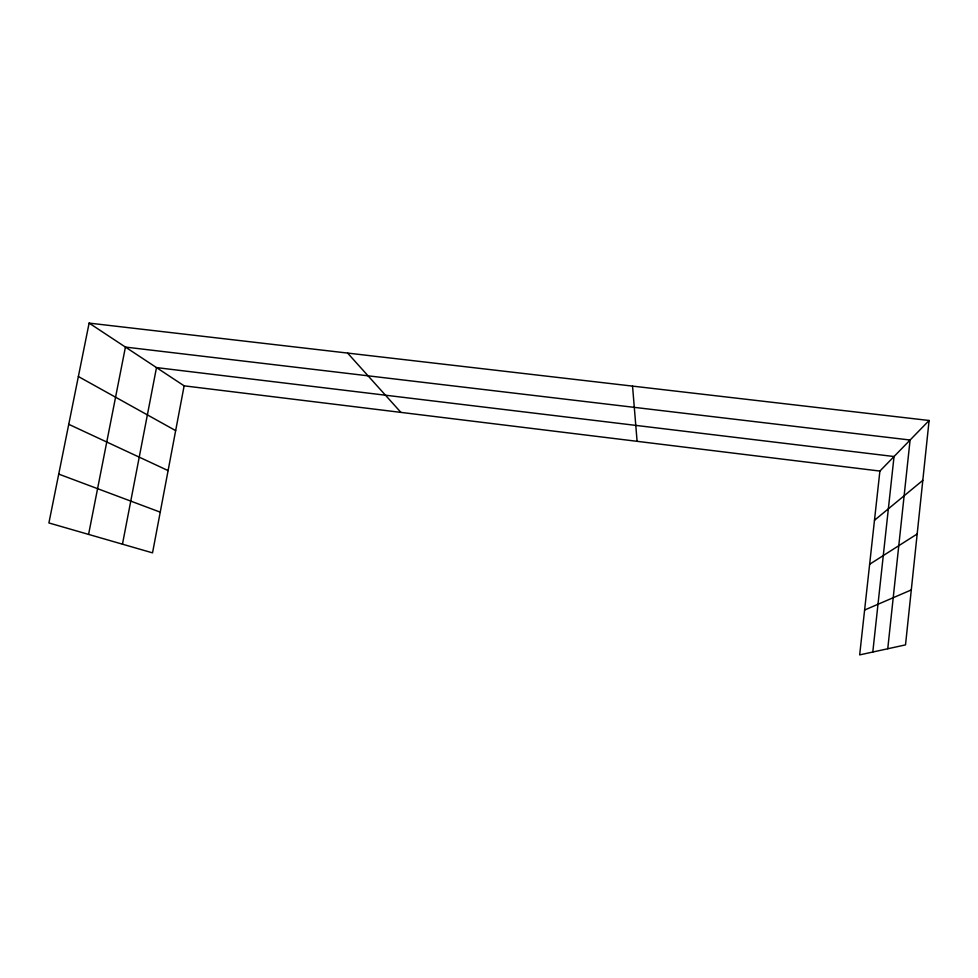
<?xml version="1.0" encoding="UTF-8"?>
<svg xmlns="http://www.w3.org/2000/svg" width="978" height="978" viewBox="0 0 978 978"><rect width="100%" height="100%" fill="white"/><g stroke="black" fill="none" stroke-linecap="round" stroke-linejoin="round"><path stroke-width="1.47" d="M929.1 420.491L905.518 644.881L859.674 654.893L879.894 471.066L929.1 420.491L89.12 323.107L48.9 522.949L152.531 552.863L184.133 385.833L89.12 323.107M887.755 648.756L910.09 440.027L125.428 347.08L88.582 534.404M872.804 652.02L894.039 456.53L156.492 367.594L122.458 544.184M874.491 520.272L922.804 480.357M869.65 564.257L917.168 533.988M864.613 610.027L911.288 589.93M184.133 385.833L879.894 471.066M58.729 474.098L160.233 512.154M68.753 424.318L168.094 470.589M78.374 376.53L175.661 430.613M347.618 353.082L400.907 412.386M632.546 386.114L637.094 441.322"/></g></svg>
